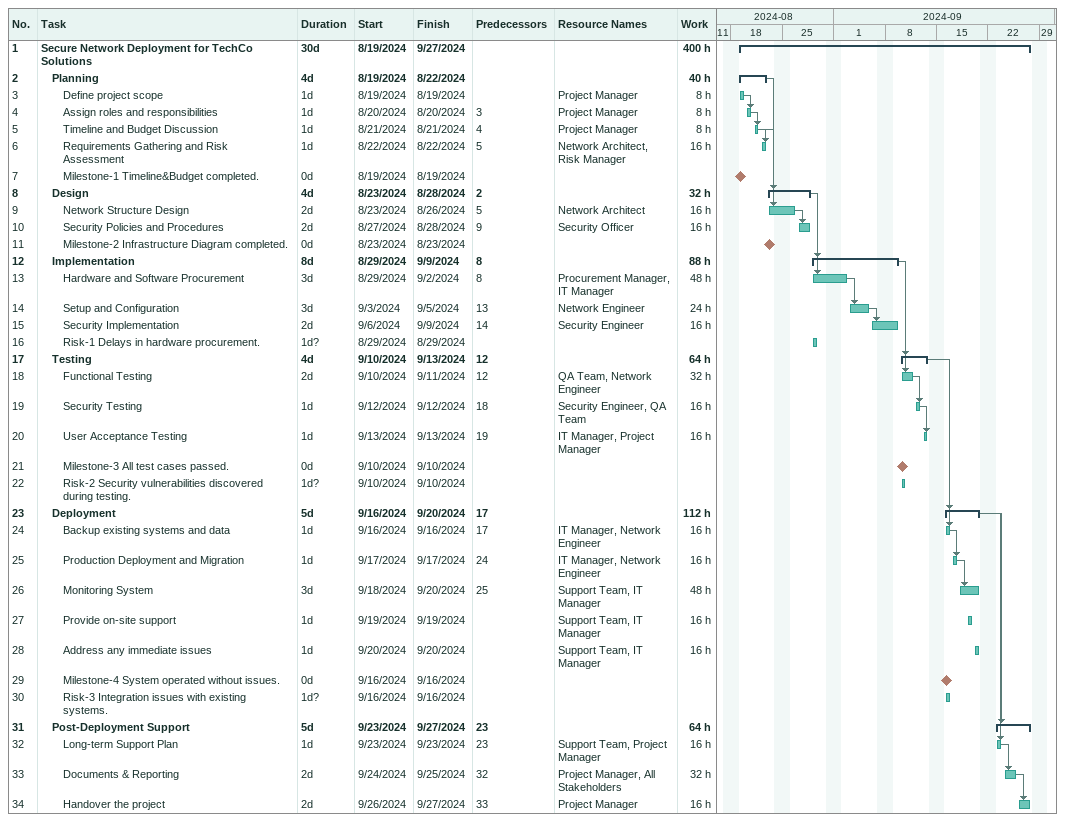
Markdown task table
| ID | Level | Task | Duration | Start | Finish | Predecessors | Resources | Work (h) |
|---|---|---|---|---|---|---|---|---|
| 1 | 1 | **Secure Network Deployment for TechCo Solutions** | 30d | 2024-08-19 | 2024-09-27 |  |  | 400 |
| 2 | 2 | **Planning** | 4d | 2024-08-19 | 2024-08-22 |  |  | 40 |
| 3 | 3 | Define project scope | 1d | 2024-08-19 | 2024-08-19 |  | Project Manager | 8 |
| 4 | 3 | Assign roles and responsibilities | 1d | 2024-08-20 | 2024-08-20 | 3 | Project Manager | 8 |
| 5 | 3 | Timeline and Budget Discussion | 1d | 2024-08-21 | 2024-08-21 | 4 | Project Manager | 8 |
| 6 | 3 | Requirements Gathering and Risk Assessment | 1d | 2024-08-22 | 2024-08-22 | 5 | Network Architect, Risk Manager | 16 |
| 7 | 3 | Milestone-1 Timeline&Budget completed. | 0d | 2024-08-19 | 2024-08-19 |  |  |  |
| 8 | 2 | **Design** | 4d | 2024-08-23 | 2024-08-28 | 2 |  | 32 |
| 9 | 3 | Network Structure Design | 2d | 2024-08-23 | 2024-08-26 | 5 | Network Architect | 16 |
| 10 | 3 | Security Policies and Procedures | 2d | 2024-08-27 | 2024-08-28 | 9 | Security Officer | 16 |
| 11 | 3 | Milestone-2 Infrastructure Diagram completed. | 0d | 2024-08-23 | 2024-08-23 |  |  |  |
| 12 | 2 | **Implementation** | 8d | 2024-08-29 | 2024-09-09 | 8 |  | 88 |
| 13 | 3 | Hardware and Software Procurement | 3d | 2024-08-29 | 2024-09-02 | 8 | Procurement Manager, IT Manager | 48 |
| 14 | 3 | Setup and Configuration | 3d | 2024-09-03 | 2024-09-05 | 13 | Network Engineer | 24 |
| 15 | 3 | Security Implementation | 2d | 2024-09-06 | 2024-09-09 | 14 | Security Engineer | 16 |
| 16 | 3 | Risk-1 Delays in hardware procurement. | 1d? | 2024-08-29 | 2024-08-29 |  |  |  |
| 17 | 2 | **Testing** | 4d | 2024-09-10 | 2024-09-13 | 12 |  | 64 |
| 18 | 3 | Functional Testing | 2d | 2024-09-10 | 2024-09-11 | 12 | QA Team, Network Engineer | 32 |
| 19 | 3 | Security Testing | 1d | 2024-09-12 | 2024-09-12 | 18 | Security Engineer, QA Team | 16 |
| 20 | 3 | User Acceptance Testing | 1d | 2024-09-13 | 2024-09-13 | 19 | IT Manager, Project Manager | 16 |
| 21 | 3 | Milestone-3 All test cases passed. | 0d | 2024-09-10 | 2024-09-10 |  |  |  |
| 22 | 3 | Risk-2 Security vulnerabilities discovered during testing. | 1d? | 2024-09-10 | 2024-09-10 |  |  |  |
| 23 | 2 | **Deployment** | 5d | 2024-09-16 | 2024-09-20 | 17 |  | 112 |
| 24 | 3 | Backup existing systems and data | 1d | 2024-09-16 | 2024-09-16 | 17 | IT Manager, Network Engineer | 16 |
| 25 | 3 | Production Deployment and Migration | 1d | 2024-09-17 | 2024-09-17 | 24 | IT Manager, Network Engineer | 16 |
| 26 | 3 | Monitoring System | 3d | 2024-09-18 | 2024-09-20 | 25 | Support Team, IT Manager | 48 |
| 27 | 3 | Provide on-site support | 1d | 2024-09-19 | 2024-09-19 |  | Support Team, IT Manager | 16 |
| 28 | 3 | Address any immediate issues | 1d | 2024-09-20 | 2024-09-20 |  | Support Team, IT Manager | 16 |
| 29 | 3 | Milestone-4 System operated without issues. | 0d | 2024-09-16 | 2024-09-16 |  |  |  |
| 30 | 3 | Risk-3 Integration issues with existing systems. | 1d? | 2024-09-16 | 2024-09-16 |  |  |  |
| 31 | 2 | **Post-Deployment Support** | 5d | 2024-09-23 | 2024-09-27 | 23 |  | 64 |
| 32 | 3 | Long-term Support Plan | 1d | 2024-09-23 | 2024-09-23 | 23 | Support Team, Project Manager | 16 |
| 33 | 3 | Documents & Reporting | 2d | 2024-09-24 | 2024-09-25 | 32 | Project Manager, All Stakeholders | 32 |
| 34 | 3 | Handover the project | 2d | 2024-09-26 | 2024-09-27 | 33 | Project Manager | 16 |
